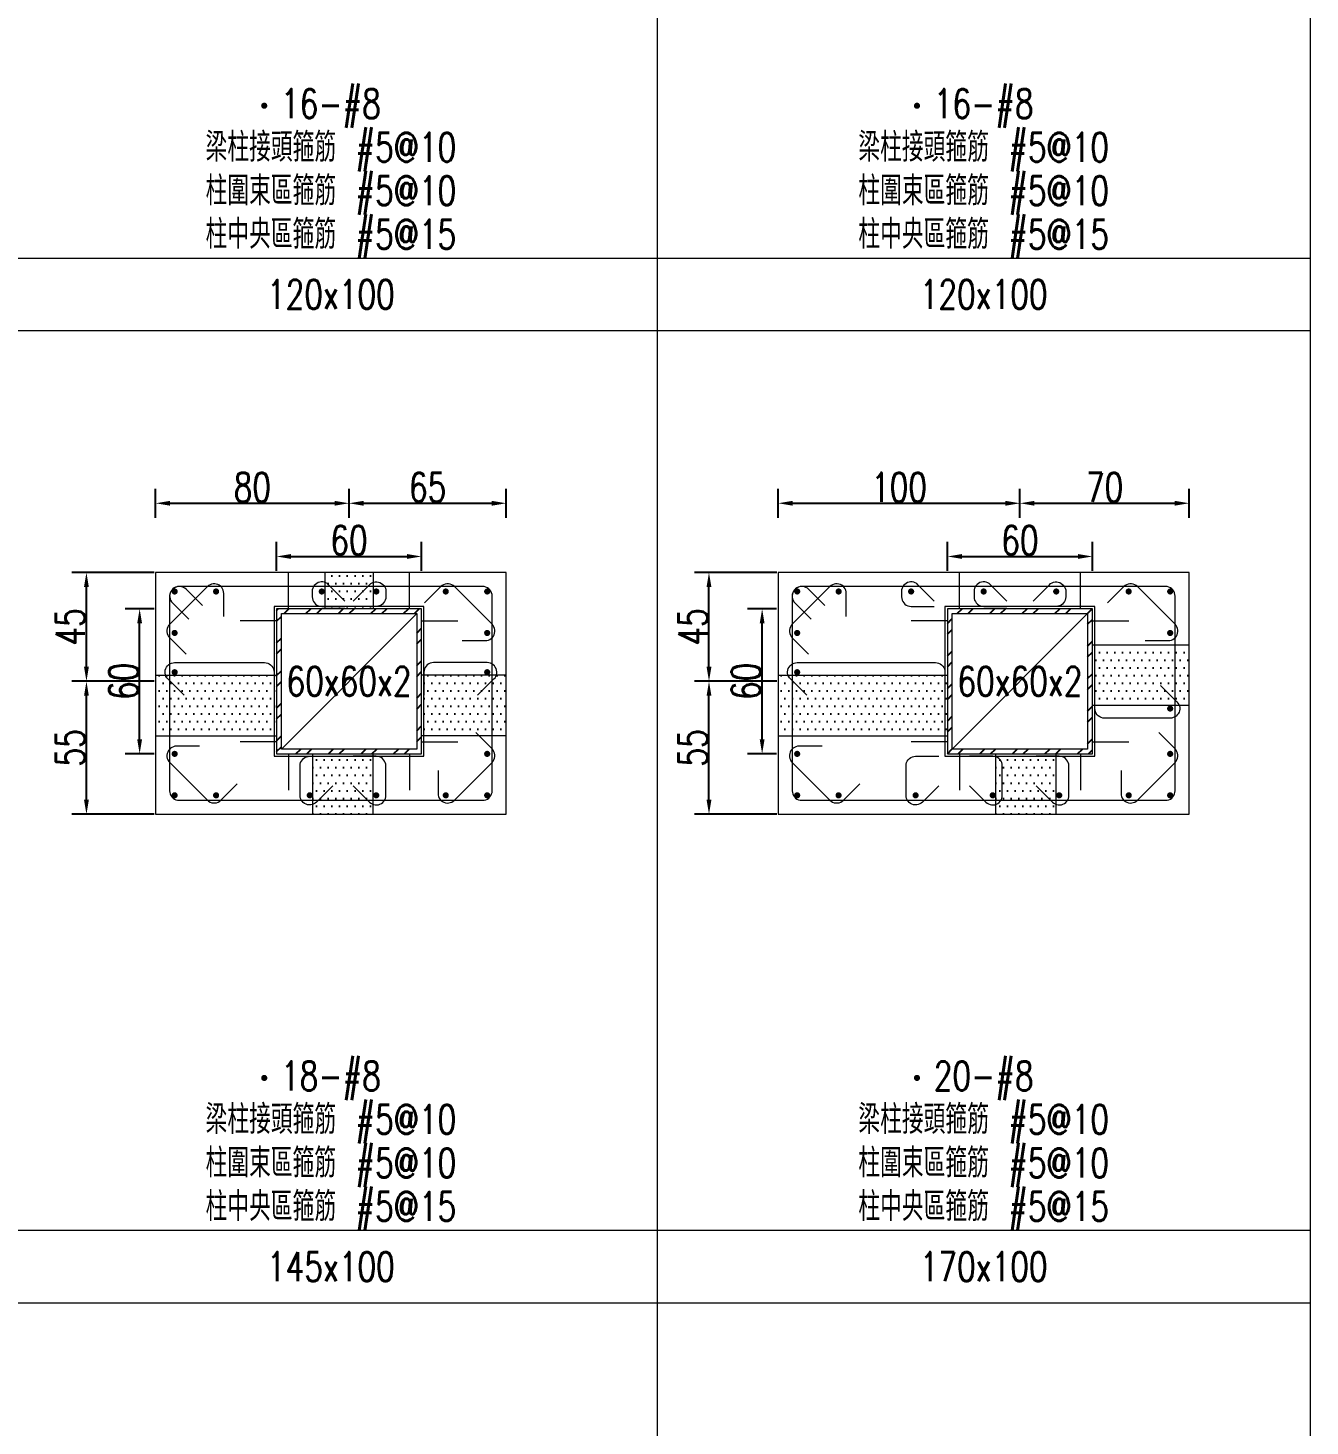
# Model space of a CAD drawing. Header units: millimetres. Extents: x 0 to 3905, y 0 to 8880.
# Drawn here: x 3375 to 3905, y 2763 to 3341 of the extents above; entities that cross this region are included whole.
import ezdxf
from ezdxf.enums import TextEntityAlignment as Align

# ---------------------------------------------------------------- set-up
doc = ezdxf.new("R2010")
doc.units = ezdxf.units.MM
doc.layers.get('DEFPOINTS').update_dxf_attribs({"color": 3})
for name, color, linetype in [('Hatch線', 6, 'Continuous'), ('TC-鋼粱', 132, 'Continuous'), ('主筋斷面', 2, 'Continuous'), ('文字-主筋根數', 7, 'Continuous'), ('文字-剪力筋 中央區', 7, 'Continuous'), ('文字-剪力筋-BC', 7, 'Continuous'), ('文字-剪力筋-圍束區', 7, 'Continuous'), ('文字-斷面尺寸', 7, 'Continuous'), ('文字-輔助字', 7, 'Continuous'), ('柱斷面線', 4, 'Continuous'), ('標註字', 4, 'Continuous'), ('箍筋線', 1, 'Continuous'), ('網格線', 7, 'Continuous'), ('鋼柱', 11, 'Continuous')]:
    doc.layers.add(name, color=color, linetype=linetype)
doc.styles.add('note', font='txt.shx', dxfattribs={"width": 0.75, "height": 12})
doc.styles.add('txt', font='txt.shx', dxfattribs={"height": 0.2, "bigfont": 'chineset.shx'})
doc.dimstyles.new('RCAD_DIM', dxfattribs={"dimtxt": 12, "dimasz": 6, "dimexe": 6, "dimexo": 0.625, "dimtad": 1, "dimdec": 0, "dimdsep": 46, "dimtxsty": 'note', "dimcen": 2.5, "dimclrd": 256, "dimclre": 256, "dimclrt": 256, "dimadec": 0, "dimazin": 0, "dimtfac": 1, "dimtmove": 0, "dimatfit": 3, "dimfxl": 0, "dimtolj": 1, "dimarcsym": 0})

# ---------------------------------------------------------------- blocks, each defined once
blk = doc.blocks.new('*D1908')
at = {"layer": 'DEFPOINTS', "color": 0}
for p in [(3537.5, 3122.62), (3477.5, 3116), (3537.5, 3116)]:
    blk.add_point(p, dxfattribs=at)
at = {"layer": '標註字', "lineweight": -2}
for p, q in [((3477.5, 3116.62), (3477.5, 3128.62)), ((3537.5, 3116.62), (3537.5, 3128.62)), ((3483.5, 3122.62), (3531.5, 3122.62))]:
    blk.add_line(p, q, dxfattribs=at)
at = {"layer": '標註字'}
for points in [[(3483.5, 3123.62), (3483.5, 3121.62), (3477.5, 3122.62)], [(3531.5, 3121.62), (3531.5, 3123.62), (3537.5, 3122.62)]]:
    blk.add_solid(points, dxfattribs=at)
at = {"layer": '標註字', "insert": (3507.5, 3129.25), "char_height": 12, "attachment_point": 5, "style": 'note'}
blk.add_mtext('\\A1;60', dxfattribs=at)
blk = doc.blocks.new('*D1909')
at = {"layer": 'DEFPOINTS', "color": 0}
for p in [(3420.88, 3101), (3427.5, 3101), (3427.5, 3041)]:
    blk.add_point(p, dxfattribs=at)
at = {"layer": '標註字', "lineweight": -2}
for p, q in [((3426.88, 3101), (3414.88, 3101)), ((3420.88, 3047), (3420.88, 3095)), ((3426.88, 3041), (3414.88, 3041))]:
    blk.add_line(p, q, dxfattribs=at)
at = {"layer": '標註字'}
for points in [[(3421.88, 3095), (3419.88, 3095), (3420.88, 3101)], [(3419.88, 3047), (3421.88, 3047), (3420.88, 3041)]]:
    blk.add_solid(points, dxfattribs=at)
at = {"layer": '標註字', "insert": (3414.25, 3071), "char_height": 12, "attachment_point": 5, "rotation": 90, "style": 'note'}
blk.add_mtext('\\A1;60', dxfattribs=at)
blk = doc.blocks.new('*D1910')
at = {"layer": 'DEFPOINTS', "color": 0}
for p in [(3507.5, 3144.62), (3427.5, 3138), (3507.5, 3138)]:
    blk.add_point(p, dxfattribs=at)
at = {"layer": '標註字', "lineweight": -2}
for p, q in [((3427.5, 3138.62), (3427.5, 3150.62)), ((3507.5, 3138.62), (3507.5, 3150.62)), ((3433.5, 3144.62), (3501.5, 3144.62))]:
    blk.add_line(p, q, dxfattribs=at)
at = {"layer": '標註字'}
for points in [[(3433.5, 3145.62), (3433.5, 3143.62), (3427.5, 3144.62)], [(3501.5, 3143.62), (3501.5, 3145.62), (3507.5, 3144.62)]]:
    blk.add_solid(points, dxfattribs=at)
at = {"layer": '標註字', "insert": (3467.5, 3151.25), "char_height": 12, "attachment_point": 5, "style": 'note'}
blk.add_mtext('\\A1;80', dxfattribs=at)
blk = doc.blocks.new('*D1911')
at = {"layer": 'DEFPOINTS', "color": 0}
for p in [(3572.5, 3144.62), (3507.5, 3138), (3572.5, 3138)]:
    blk.add_point(p, dxfattribs=at)
at = {"layer": '標註字', "lineweight": -2}
for p, q in [((3507.5, 3138.62), (3507.5, 3150.62)), ((3572.5, 3138.62), (3572.5, 3150.62)), ((3513.5, 3144.62), (3566.5, 3144.62))]:
    blk.add_line(p, q, dxfattribs=at)
at = {"layer": '標註字'}
for points in [[(3513.5, 3145.62), (3513.5, 3143.62), (3507.5, 3144.62)], [(3566.5, 3143.62), (3566.5, 3145.62), (3572.5, 3144.62)]]:
    blk.add_solid(points, dxfattribs=at)
at = {"layer": '標註字', "insert": (3540, 3151.25), "char_height": 12, "attachment_point": 5, "style": 'note'}
blk.add_mtext('\\A1;65', dxfattribs=at)
blk = doc.blocks.new('*D1912')
at = {"layer": 'DEFPOINTS', "color": 0}
for p in [(3398.88, 3071), (3427.5, 3071), (3427.5, 3016)]:
    blk.add_point(p, dxfattribs=at)
at = {"layer": '標註字', "lineweight": -2}
for p, q in [((3426.88, 3071), (3392.88, 3071)), ((3398.88, 3022), (3398.88, 3065)), ((3426.88, 3016), (3392.88, 3016))]:
    blk.add_line(p, q, dxfattribs=at)
at = {"layer": '標註字'}
for points in [[(3399.88, 3065), (3397.88, 3065), (3398.88, 3071)], [(3397.88, 3022), (3399.88, 3022), (3398.88, 3016)]]:
    blk.add_solid(points, dxfattribs=at)
at = {"layer": '標註字', "insert": (3392.25, 3043.5), "char_height": 12, "attachment_point": 5, "rotation": 90, "style": 'note'}
blk.add_mtext('\\A1;55', dxfattribs=at)
blk = doc.blocks.new('*D1913')
at = {"layer": 'DEFPOINTS', "color": 0}
for p in [(3398.88, 3116), (3427.5, 3116), (3427.5, 3071)]:
    blk.add_point(p, dxfattribs=at)
at = {"layer": '標註字', "lineweight": -2}
for p, q in [((3426.88, 3116), (3392.88, 3116)), ((3398.88, 3077), (3398.88, 3110)), ((3426.88, 3071), (3392.88, 3071))]:
    blk.add_line(p, q, dxfattribs=at)
at = {"layer": '標註字'}
for points in [[(3399.88, 3110), (3397.88, 3110), (3398.88, 3116)], [(3397.88, 3077), (3399.88, 3077), (3398.88, 3071)]]:
    blk.add_solid(points, dxfattribs=at)
at = {"layer": '標註字', "insert": (3392.25, 3093.5), "char_height": 12, "attachment_point": 5, "rotation": 90, "style": 'note'}
blk.add_mtext('\\A1;45', dxfattribs=at)
blk = doc.blocks.new('Circle_Filled')
at = {"const_width": 0.5}
blk.add_lwpolyline([(-0.25, 0, 1), (0.25, 0, 1)], format="xyb", close=True, dxfattribs=at)
blk = doc.blocks.new('*D2040')
at = {"layer": 'DEFPOINTS', "color": 0}
for p in [(3815, 3122.62), (3755, 3116), (3815, 3116)]:
    blk.add_point(p, dxfattribs=at)
at = {"layer": '標註字', "lineweight": -2}
for p, q in [((3755, 3116.62), (3755, 3128.62)), ((3815, 3116.62), (3815, 3128.62)), ((3761, 3122.62), (3809, 3122.62))]:
    blk.add_line(p, q, dxfattribs=at)
at = {"layer": '標註字'}
for points in [[(3761, 3123.62), (3761, 3121.62), (3755, 3122.62)], [(3809, 3121.62), (3809, 3123.62), (3815, 3122.62)]]:
    blk.add_solid(points, dxfattribs=at)
at = {"layer": '標註字', "insert": (3785, 3129.25), "char_height": 12, "attachment_point": 5, "style": 'note'}
blk.add_mtext('\\A1;60', dxfattribs=at)
blk = doc.blocks.new('*D2041')
at = {"layer": 'DEFPOINTS', "color": 0}
for p in [(3678.375, 3101), (3685, 3101), (3685, 3041)]:
    blk.add_point(p, dxfattribs=at)
at = {"layer": '標註字', "lineweight": -2}
for p, q in [((3684.375, 3101), (3672.375, 3101)), ((3678.375, 3047), (3678.375, 3095)), ((3684.375, 3041), (3672.375, 3041))]:
    blk.add_line(p, q, dxfattribs=at)
at = {"layer": '標註字'}
for points in [[(3679.375, 3095), (3677.375, 3095), (3678.375, 3101)], [(3677.375, 3047), (3679.375, 3047), (3678.375, 3041)]]:
    blk.add_solid(points, dxfattribs=at)
at = {"layer": '標註字', "insert": (3671.75, 3071), "char_height": 12, "attachment_point": 5, "rotation": 90, "style": 'note'}
blk.add_mtext('\\A1;60', dxfattribs=at)
blk = doc.blocks.new('*D2042')
at = {"layer": 'DEFPOINTS', "color": 0}
for p in [(3785, 3144.62), (3685, 3138), (3785, 3138)]:
    blk.add_point(p, dxfattribs=at)
at = {"layer": '標註字', "lineweight": -2}
for p, q in [((3685, 3138.62), (3685, 3150.62)), ((3785, 3138.62), (3785, 3150.62)), ((3691, 3144.62), (3779, 3144.62))]:
    blk.add_line(p, q, dxfattribs=at)
at = {"layer": '標註字'}
for points in [[(3691, 3145.62), (3691, 3143.62), (3685, 3144.62)], [(3779, 3143.62), (3779, 3145.62), (3785, 3144.62)]]:
    blk.add_solid(points, dxfattribs=at)
at = {"layer": '標註字', "insert": (3735, 3151.25), "char_height": 12, "attachment_point": 5, "style": 'note'}
blk.add_mtext('\\A1;100', dxfattribs=at)
blk = doc.blocks.new('*D2043')
at = {"layer": 'DEFPOINTS', "color": 0}
for p in [(3855, 3144.62), (3785, 3138), (3855, 3138)]:
    blk.add_point(p, dxfattribs=at)
at = {"layer": '標註字', "lineweight": -2}
for p, q in [((3785, 3138.62), (3785, 3150.62)), ((3855, 3138.62), (3855, 3150.62)), ((3791, 3144.62), (3849, 3144.62))]:
    blk.add_line(p, q, dxfattribs=at)
at = {"layer": '標註字'}
for points in [[(3791, 3145.62), (3791, 3143.62), (3785, 3144.62)], [(3849, 3143.62), (3849, 3145.62), (3855, 3144.62)]]:
    blk.add_solid(points, dxfattribs=at)
at = {"layer": '標註字', "insert": (3820, 3151.25), "char_height": 12, "attachment_point": 5, "style": 'note'}
blk.add_mtext('\\A1;70', dxfattribs=at)
blk = doc.blocks.new('*D2044')
at = {"layer": 'DEFPOINTS', "color": 0}
for p in [(3656.38, 3071), (3685, 3071), (3685, 3016)]:
    blk.add_point(p, dxfattribs=at)
at = {"layer": '標註字', "lineweight": -2}
for p, q in [((3684.38, 3071), (3650.38, 3071)), ((3656.38, 3022), (3656.38, 3065)), ((3684.38, 3016), (3650.38, 3016))]:
    blk.add_line(p, q, dxfattribs=at)
at = {"layer": '標註字'}
for points in [[(3657.38, 3065), (3655.38, 3065), (3656.38, 3071)], [(3655.38, 3022), (3657.38, 3022), (3656.38, 3016)]]:
    blk.add_solid(points, dxfattribs=at)
at = {"layer": '標註字', "insert": (3649.75, 3043.5), "char_height": 12, "attachment_point": 5, "rotation": 90, "style": 'note'}
blk.add_mtext('\\A1;55', dxfattribs=at)
blk = doc.blocks.new('*D2045')
at = {"layer": 'DEFPOINTS', "color": 0}
for p in [(3656.38, 3116), (3685, 3116), (3685, 3071)]:
    blk.add_point(p, dxfattribs=at)
at = {"layer": '標註字', "lineweight": -2}
for p, q in [((3684.38, 3116), (3650.38, 3116)), ((3656.38, 3077), (3656.38, 3110)), ((3684.38, 3071), (3650.38, 3071))]:
    blk.add_line(p, q, dxfattribs=at)
at = {"layer": '標註字'}
for points in [[(3657.38, 3110), (3655.38, 3110), (3656.38, 3116)], [(3655.38, 3077), (3657.38, 3077), (3656.38, 3071)]]:
    blk.add_solid(points, dxfattribs=at)
at = {"layer": '標註字', "insert": (3649.75, 3093.5), "char_height": 12, "attachment_point": 5, "rotation": 90, "style": 'note'}
blk.add_mtext('\\A1;45', dxfattribs=at)

msp = doc.modelspace()

# ---------------------------------------------------------------- hatches: boundary and pattern name
at = {"layer": 'Hatch線'}
h = msp.add_hatch(dxfattribs=at)
h.set_pattern_fill('ANSI32', color=256, style=0)
h.paths.add_polyline_path([(3477.5, 3041), (3537.5, 3041), (3537.5, 3101), (3477.5, 3101)], flags=17)
h.paths.add_polyline_path([(3479.5, 3043), (3479.5, 3099), (3535.5, 3099), (3535.5, 3043)])
h = msp.add_hatch(dxfattribs=at)
h.set_pattern_fill('ANSI32', color=256, style=0)
h.paths.add_polyline_path([(3755, 3041), (3815, 3041), (3815, 3101), (3755, 3101)], flags=17)
h.paths.add_polyline_path([(3757, 3043), (3757, 3099), (3813, 3099), (3813, 3043)])
at = {"layer": 'TC-鋼粱'}
h = msp.add_hatch(dxfattribs=at)
h.set_pattern_fill('DOTS', color=256, scale=2, style=0)
h.paths.add_polyline_path([(3517.5, 3116), (3497.5, 3116), (3497.5, 3101), (3517.5, 3101)], flags=17)
h = msp.add_hatch(dxfattribs=at)
h.set_pattern_fill('DOTS', color=256, scale=2, style=0)
h.paths.add_polyline_path([(3855, 3061), (3855, 3086), (3815, 3086), (3815, 3061)], flags=17)
h = msp.add_hatch(dxfattribs=at)
h.set_pattern_fill('DOTS', color=256, scale=2, style=0)
h.paths.add_polyline_path([(3427.5, 3073.5), (3427.5, 3048.5), (3477.5, 3048.5), (3477.5, 3073.5)], flags=17)
h = msp.add_hatch(dxfattribs=at)
h.set_pattern_fill('DOTS', color=256, scale=2, style=0)
h.paths.add_polyline_path([(3572.5, 3048.5), (3572.5, 3073.5), (3537.5, 3073.5), (3537.5, 3048.5)], flags=17)
h = msp.add_hatch(dxfattribs=at)
h.set_pattern_fill('DOTS', color=256, scale=2, style=0)
h.paths.add_polyline_path([(3685, 3073.5), (3685, 3048.5), (3755, 3048.5), (3755, 3073.5)], flags=17)
h = msp.add_hatch(dxfattribs=at)
h.set_pattern_fill('DOTS', color=256, scale=2, style=0)
h.paths.add_polyline_path([(3492.5, 3016), (3517.5, 3016), (3517.5, 3041), (3492.5, 3041)], flags=17)
h = msp.add_hatch(dxfattribs=at)
h.set_pattern_fill('DOTS', color=256, scale=2, style=0)
h.paths.add_polyline_path([(3775, 3016), (3800, 3016), (3800, 3041), (3775, 3041)], flags=17)

# ---------------------------------------------------------------- linework, layer by layer
at = {"layer": 'DEFPOINTS', "lineweight": 5}
for points in [[(3482.5, 3101), (3482.5, 3116)], [(3532.5, 3101), (3532.5, 3116)], [(3760, 3101), (3760, 3116)], [(3810, 3101), (3810, 3116)], [(3477.5, 3040), (3538.5, 3040), (3538.5, 3102), (3476.5, 3102), (3476.5, 3040), (3477.5, 3040)], [(3479.5, 3043), (3535.5, 3099)], [(3755, 3040), (3816, 3040), (3816, 3102), (3754, 3102), (3754, 3040), (3755, 3040)], [(3757, 3043), (3813, 3099)], [(3477.5, 3096), (3462.5, 3096)], [(3537.5, 3096), (3552.5, 3096)], [(3755, 3096), (3740, 3096)], [(3815, 3096), (3830, 3096)], [(3477.5, 3046), (3462.5, 3046)], [(3482.5, 3041), (3482.5, 3026)], [(3532.5, 3041), (3532.5, 3026)], [(3537.5, 3046), (3552.5, 3046)], [(3755, 3046), (3740, 3046)], [(3760, 3041), (3760, 3026)], [(3810, 3041), (3810, 3026)], [(3815, 3046), (3830, 3046)]]:
    msp.add_lwpolyline(points, dxfattribs=at)
at = {"layer": 'TC-鋼粱', "lineweight": 5}
for points in [[(3497.5, 3116), (3497.5, 3101)], [(3517.5, 3116), (3517.5, 3101)], [(3855, 3086), (3815, 3086)], [(3427.5, 3073.5), (3477.5, 3073.5)], [(3572.5, 3073.5), (3537.5, 3073.5)], [(3685, 3073.5), (3755, 3073.5)], [(3855, 3061), (3815, 3061)], [(3427.5, 3048.5), (3477.5, 3048.5)], [(3572.5, 3048.5), (3537.5, 3048.5)], [(3685, 3048.5), (3755, 3048.5)], [(3492.5, 3016), (3492.5, 3041)], [(3517.5, 3016), (3517.5, 3041)], [(3775, 3016), (3775, 3041)], [(3800, 3016), (3800, 3041)]]:
    msp.add_lwpolyline(points, dxfattribs=at)
at = {"layer": '柱斷面線', "lineweight": 5}
for points in [[(3427.5, 3016), (3572.5, 3016), (3572.5, 3116), (3427.5, 3116), (3427.5, 3016)], [(3685, 3016), (3855, 3016), (3855, 3116), (3685, 3116), (3685, 3016)]]:
    msp.add_lwpolyline(points, dxfattribs=at)
at = {"layer": '箍筋線', "lineweight": 5}
for points in [[(3455.69, 3097.81), (3455.69, 3107.35), (3455.63, 3108.02), (3455.46, 3108.66), (3455.19, 3109.27), (3454.82, 3109.83), (3454.36, 3110.32), (3453.83, 3110.72), (3453.23, 3111.02), (3452.6, 3111.23), (3451.93, 3111.32), (3451.27, 3111.3), (3450.61, 3111.17), (3449.99, 3110.93), (3449.41, 3110.59), (3448.9, 3110.16), (3433.34, 3094.6), (3432.89, 3094.07), (3432.55, 3093.47), (3432.31, 3092.82), (3432.19, 3092.13), (3432.19, 3091.44), (3432.31, 3090.76), (3432.55, 3090.11), (3432.89, 3089.51), (3433.34, 3088.98), (3440.08, 3082.23)], [(3446.83, 3102.29), (3440.08, 3109.04), (3439.57, 3109.47), (3438.99, 3109.81), (3438.37, 3110.05), (3437.72, 3110.18), (3437.05, 3110.2), (3436.39, 3110.11), (3435.75, 3109.9), (3435.16, 3109.6), (3434.62, 3109.19), (3434.16, 3108.71), (3433.79, 3108.15), (3433.52, 3107.54), (3433.35, 3106.9), (3433.29, 3106.23), (3433.29, 3025.77), (3433.36, 3025.08), (3433.53, 3024.41), (3433.83, 3023.78), (3434.22, 3023.21), (3434.71, 3022.72), (3435.28, 3022.33), (3435.91, 3022.03), (3436.58, 3021.86), (3437.27, 3021.79), (3562.73, 3021.79), (3563.42, 3021.86), (3564.09, 3022.03), (3564.72, 3022.33), (3565.29, 3022.72), (3565.78, 3023.21), (3566.17, 3023.78), (3566.47, 3024.41), (3566.64, 3025.08), (3566.71, 3025.77), (3566.71, 3106.23), (3566.64, 3106.92), (3566.47, 3107.59), (3566.17, 3108.22), (3565.78, 3108.79), (3565.29, 3109.28), (3564.72, 3109.67), (3564.09, 3109.97), (3563.42, 3110.14), (3562.73, 3110.21), (3437.27, 3110.21), (3436.6, 3110.15), (3435.96, 3109.98), (3435.35, 3109.71), (3434.79, 3109.34), (3434.31, 3108.88), (3433.9, 3108.34), (3433.6, 3107.75), (3433.39, 3107.11), (3433.3, 3106.45), (3433.32, 3105.78), (3433.45, 3105.13), (3433.69, 3104.51), (3434.03, 3103.93), (3434.46, 3103.42), (3441.21, 3096.67)], [(3505.79, 3104.2), (3499.04, 3110.95), (3498.53, 3111.38), (3497.95, 3111.72), (3497.33, 3111.96), (3496.68, 3112.09), (3496.01, 3112.11), (3495.35, 3112.02), (3494.71, 3111.81), (3494.12, 3111.51), (3493.58, 3111.1), (3493.12, 3110.62), (3492.75, 3110.06), (3492.48, 3109.45), (3492.31, 3108.81), (3492.26, 3108.14), (3492.26, 3105.97), (3492.32, 3105.28), (3492.49, 3104.62), (3492.79, 3103.99), (3493.18, 3103.42), (3493.67, 3102.93), (3494.24, 3102.53), (3494.87, 3102.24), (3495.54, 3102.06), (3496.23, 3102), (3505.77, 3102)], [(3509.21, 3104.2), (3515.96, 3110.95), (3516.47, 3111.38), (3517.05, 3111.72), (3517.67, 3111.96), (3518.32, 3112.09), (3518.99, 3112.11), (3519.65, 3112.02), (3520.29, 3111.81), (3520.88, 3111.51), (3521.42, 3111.1), (3521.88, 3110.62), (3522.25, 3110.06), (3522.52, 3109.45), (3522.69, 3108.81), (3522.74, 3108.14), (3522.74, 3105.97), (3522.68, 3105.28), (3522.51, 3104.62), (3522.21, 3103.99), (3521.81, 3103.42), (3521.33, 3102.93), (3520.76, 3102.53), (3520.13, 3102.24), (3519.46, 3102.06), (3518.77, 3102), (3509.23, 3102)], [(3554.31, 3087.81), (3563.85, 3087.81), (3564.52, 3087.87), (3565.16, 3088.04), (3565.77, 3088.31), (3566.33, 3088.68), (3566.82, 3089.14), (3567.22, 3089.67), (3567.52, 3090.27), (3567.73, 3090.9), (3567.82, 3091.57), (3567.8, 3092.23), (3567.67, 3092.89), (3567.43, 3093.51), (3567.09, 3094.09), (3566.66, 3094.6), (3551.1, 3110.16), (3550.57, 3110.61), (3549.97, 3110.95), (3549.32, 3111.19), (3548.63, 3111.31), (3547.94, 3111.31), (3547.26, 3111.19), (3546.61, 3110.95), (3546.01, 3110.61), (3545.48, 3110.16), (3538.73, 3103.42)], [(3713.19, 3097.81), (3713.19, 3107.35), (3713.13, 3108.02), (3712.96, 3108.66), (3712.69, 3109.27), (3712.32, 3109.83), (3711.86, 3110.32), (3711.33, 3110.72), (3710.73, 3111.02), (3710.1, 3111.23), (3709.43, 3111.32), (3708.77, 3111.3), (3708.11, 3111.17), (3707.49, 3110.93), (3706.91, 3110.59), (3706.4, 3110.16), (3690.84, 3094.6), (3690.39, 3094.07), (3690.05, 3093.47), (3689.81, 3092.82), (3689.69, 3092.13), (3689.69, 3091.44), (3689.81, 3090.76), (3690.05, 3090.11), (3690.39, 3089.51), (3690.84, 3088.98), (3697.58, 3082.23)], [(3704.33, 3102.29), (3697.58, 3109.04), (3697.07, 3109.47), (3696.49, 3109.81), (3695.87, 3110.05), (3695.22, 3110.18), (3694.55, 3110.2), (3693.89, 3110.11), (3693.25, 3109.9), (3692.66, 3109.6), (3692.12, 3109.19), (3691.66, 3108.71), (3691.29, 3108.15), (3691.02, 3107.54), (3690.85, 3106.9), (3690.79, 3106.23), (3690.79, 3025.77), (3690.86, 3025.08), (3691.03, 3024.41), (3691.33, 3023.78), (3691.72, 3023.21), (3692.21, 3022.72), (3692.78, 3022.33), (3693.41, 3022.03), (3694.08, 3021.86), (3694.77, 3021.79), (3845.23, 3021.79), (3845.92, 3021.86), (3846.59, 3022.03), (3847.22, 3022.33), (3847.79, 3022.72), (3848.28, 3023.21), (3848.67, 3023.78), (3848.97, 3024.41), (3849.14, 3025.08), (3849.21, 3025.77), (3849.21, 3106.23), (3849.14, 3106.92), (3848.97, 3107.59), (3848.67, 3108.22), (3848.28, 3108.79), (3847.79, 3109.28), (3847.22, 3109.67), (3846.59, 3109.97), (3845.92, 3110.14), (3845.23, 3110.21), (3694.77, 3110.21), (3694.1, 3110.15), (3693.46, 3109.98), (3692.85, 3109.71), (3692.29, 3109.34), (3691.81, 3108.88), (3691.4, 3108.34), (3691.1, 3107.75), (3690.89, 3107.11), (3690.8, 3106.45), (3690.82, 3105.78), (3690.95, 3105.13), (3691.19, 3104.51), (3691.53, 3103.93), (3691.96, 3103.42), (3698.71, 3096.67)], [(3749.56, 3104.2), (3742.81, 3110.95), (3742.3, 3111.38), (3741.72, 3111.72), (3741.1, 3111.96), (3740.45, 3112.09), (3739.78, 3112.11), (3739.12, 3112.02), (3738.48, 3111.81), (3737.89, 3111.51), (3737.35, 3111.1), (3736.89, 3110.62), (3736.52, 3110.06), (3736.25, 3109.45), (3736.08, 3108.81), (3736.03, 3108.14), (3736.03, 3105.97), (3736.09, 3105.28), (3736.26, 3104.62), (3736.56, 3103.99), (3736.95, 3103.42), (3737.44, 3102.93), (3738.01, 3102.53), (3738.64, 3102.24), (3739.31, 3102.06), (3740, 3102), (3749.54, 3102)], [(3779.56, 3104.2), (3772.81, 3110.95), (3772.3, 3111.38), (3771.72, 3111.72), (3771.1, 3111.96), (3770.45, 3112.09), (3769.78, 3112.11), (3769.12, 3112.02), (3768.48, 3111.81), (3767.89, 3111.51), (3767.35, 3111.1), (3766.89, 3110.62), (3766.52, 3110.06), (3766.25, 3109.45), (3766.08, 3108.81), (3766.03, 3108.14), (3766.03, 3105.97), (3766.09, 3105.28), (3766.26, 3104.62), (3766.56, 3103.99), (3766.95, 3103.42), (3767.44, 3102.93), (3768.01, 3102.53), (3768.64, 3102.24), (3769.31, 3102.06), (3770, 3102), (3779.54, 3102)], [(3790.44, 3104.2), (3797.19, 3110.95), (3797.7, 3111.38), (3798.28, 3111.72), (3798.9, 3111.96), (3799.55, 3112.09), (3800.22, 3112.11), (3800.88, 3112.02), (3801.52, 3111.81), (3802.11, 3111.51), (3802.65, 3111.1), (3803.11, 3110.62), (3803.48, 3110.06), (3803.75, 3109.45), (3803.92, 3108.81), (3803.97, 3108.14), (3803.97, 3105.97), (3803.91, 3105.28), (3803.74, 3104.62), (3803.44, 3103.99), (3803.05, 3103.42), (3802.56, 3102.93), (3801.99, 3102.53), (3801.36, 3102.24), (3800.69, 3102.06), (3800, 3102), (3790.46, 3102)], [(3836.81, 3087.81), (3846.35, 3087.81), (3847.02, 3087.87), (3847.66, 3088.04), (3848.27, 3088.31), (3848.83, 3088.68), (3849.32, 3089.14), (3849.72, 3089.67), (3850.02, 3090.27), (3850.23, 3090.9), (3850.32, 3091.57), (3850.3, 3092.23), (3850.17, 3092.89), (3849.93, 3093.51), (3849.59, 3094.09), (3849.16, 3094.6), (3833.6, 3110.16), (3833.07, 3110.61), (3832.47, 3110.95), (3831.82, 3111.19), (3831.13, 3111.31), (3830.44, 3111.31), (3829.76, 3111.19), (3829.11, 3110.95), (3828.51, 3110.61), (3827.98, 3110.16), (3821.23, 3103.42)], [(3439.3, 3065.21), (3432.55, 3071.96), (3432.12, 3072.47), (3431.78, 3073.05), (3431.54, 3073.67), (3431.41, 3074.32), (3431.39, 3074.99), (3431.48, 3075.65), (3431.69, 3076.29), (3431.99, 3076.88), (3432.4, 3077.42), (3432.88, 3077.88), (3433.44, 3078.25), (3434.05, 3078.52), (3434.69, 3078.69), (3435.36, 3078.74), (3472.53, 3078.74), (3473.22, 3078.68), (3473.88, 3078.51), (3474.51, 3078.21), (3475.08, 3077.81), (3475.57, 3077.32), (3475.97, 3076.76), (3476.26, 3076.13), (3476.44, 3075.46), (3476.5, 3074.77), (3476.5, 3065.23)], [(3560.7, 3065.21), (3567.45, 3071.96), (3567.88, 3072.47), (3568.22, 3073.05), (3568.46, 3073.67), (3568.59, 3074.32), (3568.61, 3074.99), (3568.52, 3075.65), (3568.31, 3076.29), (3568.01, 3076.88), (3567.6, 3077.42), (3567.12, 3077.88), (3566.56, 3078.25), (3565.95, 3078.52), (3565.31, 3078.69), (3564.64, 3078.74), (3542.43, 3078.74), (3541.74, 3078.68), (3541.07, 3078.51), (3540.44, 3078.21), (3539.88, 3077.81), (3539.39, 3077.32), (3538.99, 3076.76), (3538.7, 3076.13), (3538.52, 3075.46), (3538.46, 3074.77), (3538.46, 3065.23)], [(3696.8, 3065.21), (3690.05, 3071.96), (3689.62, 3072.47), (3689.28, 3073.05), (3689.04, 3073.67), (3688.91, 3074.32), (3688.89, 3074.99), (3688.98, 3075.65), (3689.19, 3076.29), (3689.49, 3076.88), (3689.9, 3077.42), (3690.38, 3077.88), (3690.94, 3078.25), (3691.55, 3078.52), (3692.19, 3078.69), (3692.86, 3078.74), (3750.02, 3078.74), (3750.72, 3078.68), (3751.38, 3078.51), (3752.01, 3078.21), (3752.58, 3077.81), (3753.07, 3077.32), (3753.47, 3076.76), (3753.76, 3076.13), (3753.94, 3075.46), (3754, 3074.77), (3754, 3065.23)], [(3843.2, 3069.29), (3849.95, 3062.54), (3850.38, 3062.03), (3850.72, 3061.45), (3850.96, 3060.83), (3851.09, 3060.17), (3851.11, 3059.51), (3851.02, 3058.85), (3850.81, 3058.21), (3850.51, 3057.62), (3850.1, 3057.08), (3849.62, 3056.62), (3849.06, 3056.25), (3848.45, 3055.98), (3847.81, 3055.81), (3847.14, 3055.75), (3819.97, 3055.75), (3819.28, 3055.82), (3818.62, 3055.99), (3817.99, 3056.29), (3817.42, 3056.68), (3816.93, 3057.17), (3816.53, 3057.74), (3816.24, 3058.37), (3816.06, 3059.04), (3816, 3059.73), (3816, 3069.27)], [(3544.31, 3034.19), (3544.31, 3024.65), (3544.37, 3023.98), (3544.54, 3023.34), (3544.81, 3022.73), (3545.18, 3022.17), (3545.64, 3021.68), (3546.17, 3021.28), (3546.77, 3020.98), (3547.4, 3020.77), (3548.07, 3020.68), (3548.73, 3020.7), (3549.39, 3020.83), (3550.01, 3021.07), (3550.59, 3021.41), (3551.1, 3021.84), (3566.66, 3037.4), (3567.11, 3037.93), (3567.45, 3038.53), (3567.69, 3039.18), (3567.81, 3039.87), (3567.81, 3040.56), (3567.69, 3041.24), (3567.45, 3041.89), (3567.11, 3042.49), (3566.66, 3043.02), (3559.92, 3049.77)], [(3826.81, 3034.19), (3826.81, 3024.65), (3826.87, 3023.98), (3827.04, 3023.34), (3827.31, 3022.73), (3827.68, 3022.17), (3828.14, 3021.68), (3828.67, 3021.28), (3829.27, 3020.98), (3829.9, 3020.77), (3830.57, 3020.68), (3831.23, 3020.7), (3831.89, 3020.83), (3832.51, 3021.07), (3833.09, 3021.41), (3833.6, 3021.84), (3849.16, 3037.4), (3849.61, 3037.93), (3849.95, 3038.53), (3850.19, 3039.18), (3850.31, 3039.87), (3850.31, 3040.56), (3850.19, 3041.24), (3849.95, 3041.89), (3849.61, 3042.49), (3849.16, 3043.02), (3842.42, 3049.77)], [(3445.69, 3044.19), (3436.15, 3044.19), (3435.48, 3044.13), (3434.84, 3043.96), (3434.23, 3043.69), (3433.67, 3043.32), (3433.18, 3042.86), (3432.78, 3042.33), (3432.48, 3041.73), (3432.27, 3041.1), (3432.18, 3040.43), (3432.2, 3039.77), (3432.33, 3039.11), (3432.57, 3038.49), (3432.91, 3037.91), (3433.34, 3037.4), (3448.9, 3021.84), (3449.43, 3021.39), (3450.03, 3021.05), (3450.68, 3020.81), (3451.37, 3020.69), (3452.06, 3020.69), (3452.74, 3020.81), (3453.39, 3021.05), (3453.99, 3021.39), (3454.52, 3021.84), (3461.27, 3028.58)], [(3703.19, 3044.19), (3693.65, 3044.19), (3692.98, 3044.13), (3692.34, 3043.96), (3691.73, 3043.69), (3691.17, 3043.32), (3690.68, 3042.86), (3690.28, 3042.33), (3689.98, 3041.73), (3689.77, 3041.1), (3689.68, 3040.43), (3689.7, 3039.77), (3689.83, 3039.11), (3690.07, 3038.49), (3690.41, 3037.91), (3690.84, 3037.4), (3706.4, 3021.84), (3706.93, 3021.39), (3707.53, 3021.05), (3708.18, 3020.81), (3708.87, 3020.69), (3709.56, 3020.69), (3710.24, 3020.81), (3710.89, 3021.05), (3711.49, 3021.39), (3712.02, 3021.84), (3718.77, 3028.58)], [(3500.79, 3027.8), (3494.04, 3021.05), (3493.53, 3020.62), (3492.95, 3020.28), (3492.33, 3020.04), (3491.68, 3019.91), (3491.01, 3019.89), (3490.35, 3019.98), (3489.71, 3020.19), (3489.12, 3020.49), (3488.58, 3020.9), (3488.12, 3021.38), (3487.75, 3021.94), (3487.48, 3022.55), (3487.31, 3023.19), (3487.25, 3023.86), (3487.25, 3036.02), (3487.32, 3036.72), (3487.49, 3037.38), (3487.79, 3038.01), (3488.18, 3038.58), (3488.67, 3039.07), (3489.24, 3039.47), (3489.87, 3039.76), (3490.54, 3039.94), (3491.23, 3040), (3500.77, 3040)], [(3509.21, 3027.8), (3515.96, 3021.05), (3516.47, 3020.62), (3517.05, 3020.28), (3517.67, 3020.04), (3518.32, 3019.91), (3518.99, 3019.89), (3519.65, 3019.98), (3520.29, 3020.19), (3520.88, 3020.49), (3521.42, 3020.9), (3521.88, 3021.38), (3522.25, 3021.94), (3522.52, 3022.55), (3522.69, 3023.19), (3522.74, 3023.86), (3522.74, 3036.02), (3522.68, 3036.72), (3522.51, 3037.38), (3522.21, 3038.01), (3521.81, 3038.58), (3521.33, 3039.07), (3520.76, 3039.47), (3520.13, 3039.76), (3519.46, 3039.94), (3518.77, 3040), (3509.23, 3040)], [(3751.42, 3027.8), (3744.68, 3021.05), (3744.17, 3020.62), (3743.59, 3020.28), (3742.97, 3020.04), (3742.31, 3019.91), (3741.64, 3019.89), (3740.98, 3019.98), (3740.34, 3020.19), (3739.75, 3020.49), (3739.22, 3020.9), (3738.76, 3021.38), (3738.39, 3021.94), (3738.11, 3022.55), (3737.95, 3023.19), (3737.89, 3023.86), (3737.89, 3036.02), (3737.95, 3036.72), (3738.13, 3037.38), (3738.42, 3038.01), (3738.82, 3038.58), (3739.31, 3039.07), (3739.88, 3039.47), (3740.51, 3039.76), (3741.17, 3039.94), (3741.86, 3040), (3751.4, 3040)], [(3764.17, 3027.8), (3770.92, 3021.05), (3771.43, 3020.62), (3772.01, 3020.28), (3772.63, 3020.04), (3773.28, 3019.91), (3773.95, 3019.89), (3774.61, 3019.98), (3775.25, 3020.19), (3775.84, 3020.49), (3776.38, 3020.9), (3776.84, 3021.38), (3777.21, 3021.94), (3777.48, 3022.55), (3777.65, 3023.19), (3777.7, 3023.86), (3777.7, 3036.02), (3777.64, 3036.72), (3777.47, 3037.38), (3777.17, 3038.01), (3776.77, 3038.58), (3776.29, 3039.07), (3775.72, 3039.47), (3775.09, 3039.76), (3774.42, 3039.94), (3773.73, 3040), (3764.19, 3040)], [(3791.71, 3027.8), (3798.46, 3021.05), (3798.97, 3020.62), (3799.55, 3020.28), (3800.17, 3020.04), (3800.82, 3019.91), (3801.49, 3019.89), (3802.15, 3019.98), (3802.79, 3020.19), (3803.38, 3020.49), (3803.92, 3020.9), (3804.38, 3021.38), (3804.75, 3021.94), (3805.02, 3022.55), (3805.19, 3023.19), (3805.24, 3023.86), (3805.24, 3036.02), (3805.18, 3036.72), (3805.01, 3037.38), (3804.71, 3038.01), (3804.31, 3038.58), (3803.83, 3039.07), (3803.26, 3039.47), (3802.63, 3039.76), (3801.96, 3039.94), (3801.27, 3040), (3791.73, 3040)]]:
    msp.add_lwpolyline(points, dxfattribs=at)
at = {"layer": '網格線', "lineweight": 5}
for points in [[(3635, 3618), (3635, 3246)], [(3905, 3618), (3905, 3246)], [(3365, 3246), (3635, 3246)], [(3635, 3246), (3905, 3246)], [(3635, 3246), (3635, 3216)], [(3905, 3246), (3905, 3216)], [(3365, 3216), (3635, 3216)], [(3635, 3216), (3905, 3216)], [(3635, 3216), (3635, 2844)], [(3905, 3216), (3905, 2844)], [(3365, 2844), (3635, 2844)], [(3635, 2844), (3905, 2844)], [(3635, 2844), (3635, 2814)], [(3905, 2844), (3905, 2814)], [(3365, 2814), (3635, 2814)], [(3635, 2814), (3905, 2814)], [(3635, 2814), (3635, 2442)], [(3905, 2814), (3905, 2442)]]:
    msp.add_lwpolyline(points, dxfattribs=at)
at = {"layer": '鋼柱', "lineweight": 5}
for points in [[(3477.5, 3041), (3537.5, 3041), (3537.5, 3101), (3477.5, 3101), (3477.5, 3041)], [(3479.5, 3043), (3479.5, 3099), (3535.5, 3099), (3535.5, 3043), (3479.5, 3043)], [(3755, 3041), (3815, 3041), (3815, 3101), (3755, 3101), (3755, 3041)], [(3757, 3043), (3757, 3099), (3813, 3099), (3813, 3043), (3757, 3043)]]:
    msp.add_lwpolyline(points, dxfattribs=at)

# ---------------------------------------------------------------- block references
at = {"layer": '主筋斷面', "lineweight": 5, "xscale": 2.539999961853027, "yscale": 2.539999961853027}
for p in [(3472.42, 3309), (3742.42, 3309), (3435.36, 3108.14), (3452.5, 3108.14), (3496.23, 3108.14), (3518.77, 3108.14), (3547.5, 3108.14), (3564.64, 3108.14), (3692.86, 3108.14), (3710, 3108.14), (3740, 3108.14), (3770, 3108.14), (3800, 3108.14), (3830, 3108.14), (3847.14, 3108.14), (3435.36, 3091), (3564.64, 3091), (3692.86, 3091), (3847.14, 3091), (3435.36, 3074.77), (3564.64, 3074.77), (3692.86, 3074.77), (3847.14, 3059.73), (3435.36, 3041), (3564.64, 3041), (3692.86, 3041), (3847.14, 3041), (3435.36, 3023.86), (3452.5, 3023.86), (3491.23, 3023.86), (3518.77, 3023.86), (3547.5, 3023.86), (3564.64, 3023.86), (3692.86, 3023.86), (3710, 3023.86), (3741.86, 3023.86), (3773.73, 3023.86), (3801.27, 3023.86), (3830, 3023.86), (3847.14, 3023.86), (3472.42, 2907), (3742.42, 2907)]:
    msp.add_blockref('Circle_Filled', p, dxfattribs=at)

# ---------------------------------------------------------------- texts
at = {"layer": '文字-主筋根數', "style": 'txt', "width": 0.75}
for s, p in [('16-#8', (3500, 3309)), ('16-#8', (3770, 3309)), ('18-#8', (3500, 2907)), ('20-#8', (3770, 2907))]:
    msp.add_text(s, height=12, dxfattribs=at).set_placement(p, align=Align.MIDDLE)
at = {"layer": '文字-剪力筋 中央區', "style": 'txt', "width": 0.75}
for p in [(3500, 3255), (3770, 3255), (3500, 2853), (3770, 2853)]:
    msp.add_text('柱中央區箍筋 #5@15', height=12, dxfattribs=at).set_placement(p, align=Align.MIDDLE)
at = {"layer": '文字-剪力筋-BC', "style": 'txt', "width": 0.75}
for p in [(3500, 3291), (3770, 3291), (3500, 2889), (3770, 2889)]:
    msp.add_text('梁柱接頭箍筋 #5@10', height=12, dxfattribs=at).set_placement(p, align=Align.MIDDLE)
at = {"layer": '文字-剪力筋-圍束區', "style": 'txt', "width": 0.75}
for p in [(3500, 3273), (3770, 3273), (3500, 2871), (3770, 2871)]:
    msp.add_text('柱圍束區箍筋 #5@10', height=12, dxfattribs=at).set_placement(p, align=Align.MIDDLE)
at = {"layer": '文字-斷面尺寸', "style": 'txt', "width": 0.75}
for s, p in [('120x100', (3500, 3231)), ('120x100', (3770, 3231)), ('145x100', (3500, 2829)), ('170x100', (3770, 2829))]:
    msp.add_text(s, height=12, dxfattribs=at).set_placement(p, align=Align.MIDDLE)
at = {"layer": '文字-輔助字', "style": 'txt', "width": 0.75}
for p in [(3507.5, 3071), (3785, 3071)]:
    msp.add_text('60x60x2', height=12, dxfattribs=at).set_placement(p, align=Align.MIDDLE)

# ---------------------------------------------------------------- dimensions: what is measured, and where the dimension line sits
at = {"layer": '標註字'}
for base, p1, p2, picture, middle in [((3507.5, 3144.62), (3427.5, 3138), (3507.5, 3138), '*D1910', (3467.5, 3151.25)), ((3572.5, 3144.62), (3507.5, 3138), (3572.5, 3138), '*D1911', (3540, 3151.25)), ((3785, 3144.62), (3685, 3138), (3785, 3138), '*D2042', (3735, 3151.25)), ((3855, 3144.62), (3785, 3138), (3855, 3138), '*D2043', (3820, 3151.25)), ((3537.5, 3122.62), (3477.5, 3116), (3537.5, 3116), '*D1908', (3507.5, 3129.25)), ((3815, 3122.62), (3755, 3116), (3815, 3116), '*D2040', (3785, 3129.25))]:
    dim = msp.add_linear_dim(base=base, p1=p1, p2=p2, dimstyle='RCAD_DIM', dxfattribs=at)
    dim.commit()
    dim.dimension.update_dxf_attribs({"geometry": picture, "text_midpoint": middle})
for base, p1, p2, picture, middle in [((3398.88, 3116), (3427.5, 3071), (3427.5, 3116), '*D1913', (3392.25, 3093.5)), ((3656.38, 3116), (3685, 3071), (3685, 3116), '*D2045', (3649.75, 3093.5)), ((3420.88, 3101), (3427.5, 3041), (3427.5, 3101), '*D1909', (3414.25, 3071)), ((3678.38, 3101), (3685, 3041), (3685, 3101), '*D2041', (3671.75, 3071)), ((3398.88, 3071), (3427.5, 3016), (3427.5, 3071), '*D1912', (3392.25, 3043.5)), ((3656.38, 3071), (3685, 3016), (3685, 3071), '*D2044', (3649.75, 3043.5))]:
    dim = msp.add_linear_dim(base=base, p1=p1, p2=p2, angle=90, dimstyle='RCAD_DIM', dxfattribs=at)
    dim.commit()
    dim.dimension.update_dxf_attribs({"geometry": picture, "text_midpoint": middle})

doc.saveas('drawing.dxf')
